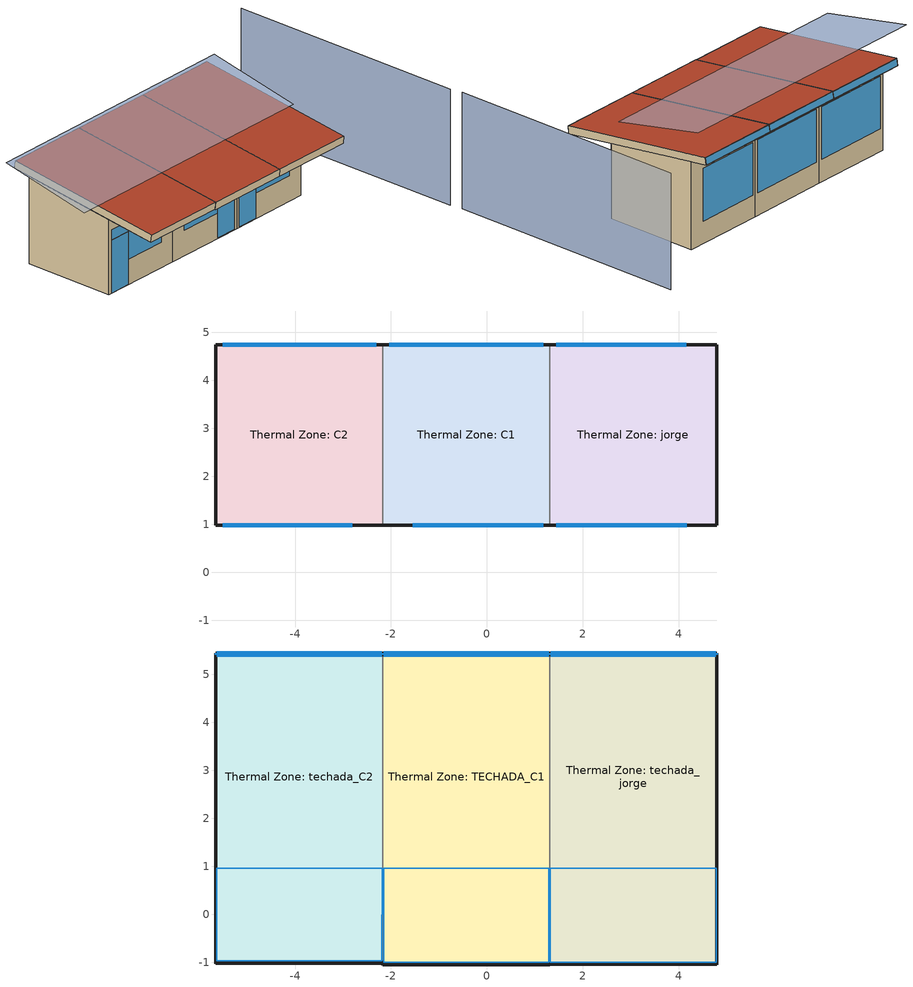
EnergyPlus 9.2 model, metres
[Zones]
Thermal Zone: C1
 floor ground (ExtSlabCarpet 4in ClimateZone 1-8): 1.31,4.74 1.31,0.98 -2.17,0.98 -2.17,4.74 z0
 wall outside (ASHRAE 189.1-2009 ExtWall Mass ClimateZone 5): 1.31,4.74 -2.17,4.74 z0:3.5; -2.17,0.98 1.31,0.98 z0:3
 wall to Thermal Zone: jorge (Interior Wall): 1.31,4.74,3.5 1.31,0.98,3 1.31,0.98,0 1.31,4.74,0
 wall to Thermal Zone: C2 (Interior Wall): -2.17,4.74,3.5 -2.17,4.74,0 -2.17,0.98,0 -2.17,0.98,3
 window (ASHRAE 189.1-2009 ExtWindow ClimateZone 4-5): 1.17,4.74 -2.03,4.74 z0.9:3; -1.53,0.98 1.17,0.98 z2.14:2.54; -1.55,0.98 0.25,0.98 z1.02:2.12
 window (ASHRAE 189.1-2009 ExtWindow ClimateZone 10): 0.27,0.98 1.17,0.98 z0.02:2.12
Thermal Zone: C2
 floor ground (ExtSlabCarpet 4in ClimateZone 1-8): -2.17,4.74 -2.17,0.98 -5.65,0.98 -5.65,4.74 z0
 wall outside (ASHRAE 189.1-2009 ExtWall Mass ClimateZone 5): -2.17,4.74 -5.65,4.74 z0:3.5; -5.65,0.98 -2.17,0.98 z0:3; -5.65,4.74,3.5 -5.65,4.74,0 -5.65,0.98,0 -5.65,0.98,3
 window (ASHRAE 189.1-2009 ExtWindow ClimateZone 4-5): -2.31,4.74 -5.51,4.74 z0.9:3; -5.51,0.98 -2.81,0.98 z2.14:2.54; -4.59,0.98 -2.81,0.98 z1.02:2.12
 window (ASHRAE 189.1-2009 ExtWindow ClimateZone 11): -5.51,0.98 -4.61,0.98 z0.02:2.12
Thermal Zone: jorge
 floor ground (ExtSlabCarpet 4in ClimateZone 1-8): 4.79,4.74 4.79,0.98 1.31,0.98 1.31,4.74 z0
 wall outside (ASHRAE 189.1-2009 ExtWall Mass ClimateZone 5): 4.79,4.74 1.31,4.74 z0:3.5; 1.31,0.98 4.79,0.98 z0:3; 4.79,4.74,3.5 4.79,0.98,3 4.79,0.98,0 4.79,4.74,0
 window (ASHRAE 189.1-2009 ExtWindow ClimateZone 4-5): 4.15,4.74 1.45,4.74 z0.9:3; 1.45,0.98 4.15,0.98 z2.14:2.54; 2.37,0.98 4.17,0.98 z1.02:2.12
 window (ASHRAE 189.1-2009 ExtWindow ClimateZone 12): 1.45,0.98 2.35,0.98 z0.02:2.12
Thermal Zone: TECHADA_C1
 floor ground (ExtSlabCarpet 4in ClimateZone 1-8): 1.31,5.44,3.59 1.31,4.74,3.5 -2.17,4.74,3.5 -2.17,5.44,3.59; 1.31,0.98,3 1.31,-1.02,2.73 -2.17,-1.02,2.73 -2.17,0.98,3
 floor to Thermal Zone: C1 (Interior Floor): 1.31,4.74,3.5 1.31,0.98,3 -2.17,0.98,3 -2.17,4.74,3.5
 wall outside (ASHRAE 189.1-2009 ExtWall Mass ClimateZone 5): 1.31,5.4,3.89 1.31,5.44,3.59 -2.17,5.44,3.59 -2.17,5.4,3.89; -2.17,-1.06,3.03 -2.17,-1.02,2.73 1.31,-1.02,2.73 1.31,-1.06,3.03
 wall to Thermal Zone: techada_jorge (Interior Wall): 1.31,5.4,3.89 1.31,-1.06,3.03 1.31,-1.02,2.73 1.31,5.44,3.59
 wall to Thermal Zone: techada_C2 (Interior Wall): -2.17,5.4,3.89 -2.17,5.44,3.59 -2.17,-0.99,2.74 -2.17,-1.03,3.04
 window (ASHRAE 189.1-2009 ExtWindow ClimateZone 4-5): 1.29,5.41,3.87 1.29,5.44,3.61 -2.15,5.44,3.61 -2.15,5.41,3.87
 roof outside (ASHRAE 189.1-2009 ExtRoof IEAD ClimateZone 2-5): 1.31,-1.06,3.03 1.31,5.4,3.89 -2.17,5.4,3.89 -2.17,-1.06,3.03
 skylight inside (ASHRAE 189.1-2009 ExtWindow ClimateZone 7): 1.29,0.96,3 1.29,-1,2.74 -2.15,-1,2.74 -2.15,0.96,3
Thermal Zone: techada_C2
 floor ground (ExtSlabCarpet 4in ClimateZone 1-8): -2.17,5.44,3.59 -2.17,4.74,3.5 -5.65,4.74,3.5 -5.65,5.44,3.59; -2.17,0.98,3 -2.17,-0.99,2.74 -5.65,-0.99,2.74 -5.65,0.98,3
 floor to Thermal Zone: C2 (Interior Floor): -2.17,4.74,3.5 -2.17,0.98,3 -5.65,0.98,3 -5.65,4.74,3.5
 wall outside (ASHRAE 189.1-2009 ExtWall Mass ClimateZone 5): -2.17,5.4,3.89 -2.17,5.44,3.59 -5.65,5.44,3.59 -5.65,5.4,3.89; -5.65,5.4,3.89 -5.65,5.44,3.59 -5.65,-0.99,2.74 -5.65,-1.03,3.04; -5.65,-1.03,3.04 -5.65,-0.99,2.74 -2.17,-0.99,2.74 -2.17,-1.03,3.04
 window (ASHRAE 189.1-2009 ExtWindow ClimateZone 4-5): -2.19,5.41,3.87 -2.19,5.44,3.61 -5.63,5.44,3.61 -5.63,5.41,3.87
 roof outside (ASHRAE 189.1-2009 ExtRoof IEAD ClimateZone 2-5): -2.17,-1.03,3.04 -2.17,5.4,3.89 -5.65,5.4,3.89 -5.65,-1.03,3.04
 skylight inside (ASHRAE 189.1-2009 ExtWindow ClimateZone 8): -2.18,0.96,3 -2.19,-0.97,2.74 -5.63,-0.97,2.74 -5.63,0.96,3
Thermal Zone: techada_jorge
 floor ground (ExtSlabCarpet 4in ClimateZone 1-8): 4.79,5.44,3.59 4.79,4.74,3.5 1.31,4.74,3.5 1.31,5.44,3.59; 4.79,0.98,3 4.79,-1.02,2.73 1.31,-1.02,2.73 1.31,0.98,3
 floor to Thermal Zone: jorge (Interior Floor): 4.79,4.74,3.5 4.79,0.98,3 1.31,0.98,3 1.31,4.74,3.5
 wall outside (ASHRAE 189.1-2009 ExtWall Mass ClimateZone 5): 4.79,5.4,3.89 4.79,-1.06,3.03 4.79,-1.02,2.73 4.79,5.44,3.59; 4.79,5.4,3.89 4.79,5.44,3.59 1.31,5.44,3.59 1.31,5.4,3.89; 1.31,-1.06,3.03 1.31,-1.02,2.73 4.79,-1.02,2.73 4.79,-1.06,3.03
 window (ASHRAE 189.1-2009 ExtWindow ClimateZone 4-5): 4.77,5.41,3.87 4.77,5.44,3.61 1.33,5.44,3.61 1.33,5.41,3.87
 roof outside (ASHRAE 189.1-2009 ExtRoof IEAD ClimateZone 2-5): 4.79,-1.06,3.03 4.79,5.4,3.89 1.31,5.4,3.89 1.31,-1.06,3.03
 skylight inside (ASHRAE 189.1-2009 ExtWindow ClimateZone 9): 4.78,0.96,3 4.78,-1,2.74 1.32,-1,2.74 1.32,0.96,3
shading: 7.67,-3.57 7.67,6.26 z0:4.64; 4.44,4.73,4.52 4.44,1.02,3.75 -6.94,1.02,3.75 -6.92,4.73,4.52
[Building]
Building 1
[Site:Location]
Temixco: Latitude {deg}=18.85; Longitude {deg}=-99.14; Time Zone {hr}=-6; Elevation {m}=1280
[Material] Thermal Absorptance=0.9
Name | Roughness | Thickness {m} | Conductivity {W/m-K} | Density {kg/m3} | Specific Heat {J/kg-K} | Solar Absorptance | Visible Absorptance
1/2IN Gypsum | Smooth | 0.0127 | 0.16 | 784.9 | 830 | 0.4 | 0.4
1IN Stucco | Smooth | 0.0253 | 0.6918 | 1858 | 837 | 0.92 | 0.92
8IN Concrete HW | MediumRough | 0.2033 | 1.7296 | 2243 | 837 | 0.65 | 0.65
F16 Acoustic tile | MediumSmooth | 0.0191 | 0.06 | 368 | 590 | 0.3 | 0.3
G01a 19mm gypsum board | MediumSmooth | 0.019 | 0.16 | 800 | 1090 | 0.4 | 0.4
M11 100mm lightweight concrete | MediumRough | 0.1016 | 0.53 | 1280 | 840 | 0.5 | 0.5
MAT-CC05 4 HW CONCRETE | Rough | 0.1016 | 1.311 | 2240 | 836.8 | 0.85 | 0.85
Metal Decking | MediumSmooth | 0.0015 | 45.006 | 7680 | 418.4 | 0.6 | 0.6
Roof Insulation [21] | MediumRough | 0.2105 | 0.049 | 265 | 836.8 | 0.7 | 0.7
Roof Membrane | VeryRough | 0.0095 | 0.16 | 1121.29 | 1460 | 0.7 | 0.7
Wall Insulation [40] | MediumRough | 0.0794 | 0.0432 | 91 | 837 | 0.5 | 0.5
[Material:AirGap]
Name | Thermal Resistance {m2-K/W}
F04 Wall air space resistance | 0.15
F05 Ceiling air space resistance | 0.18
[Material:NoMass]
CP02 CARPET PAD: Roughness=Smooth; Thermal Resistance {m2-K/W}=0.1; Thermal Absorptance=0.9; Solar Absorptance=0.8; Visible Absorptance=0.8
[WindowMaterial:Glazing] Optical Data Type=SpectralAverage; Thickness {m}=0.003; Back Side Solar Reflectance at Normal Incidence=0; Back Side Visible Reflectance at Normal Incidence=0; Infrared Transmittance at Normal Incidence=0; Dirt Correction Factor for Solar and Visible Transmittance=1; Solar Diffusing=No
Name | Solar Transmittance at Normal Incidence | Front Side Solar Reflectance at Normal Incidence | Visible Transmittance at Normal Incidence | Front Side Visible Reflectance at Normal Incidence | Front Side Infrared Hemispherical Emissivity | Back Side Infrared Hemispherical Emissivity | Conductivity {W/m-K}
Theoretical Glass [167] | 0.2374 | 0.7126 | 0.2512 | 0.6988 | 0.985 | 0.985 | 2.1073
Theoretical Glass [207] | 0.3311 | 0.6189 | 0.44 | 0.51 | 0.9 | 0.9 | 0.0133
[Construction]
ASHRAE 189.1-2009 ExtRoof IEAD ClimateZone 2-5: Roof Membrane, Roof Insulation [21], Metal Decking
ASHRAE 189.1-2009 ExtWall Mass ClimateZone 5: 1IN Stucco, 8IN Concrete HW, Wall Insulation [40], 1/2IN Gypsum
ASHRAE 189.1-2009 ExtWindow ClimateZone 10; ASHRAE 189.1-2009 ExtWindow ClimateZone 11; ASHRAE 189.1-2009 ExtWindow ClimateZone 12; ASHRAE 189.1-2009 ExtWindow ClimateZone 7; ASHRAE 189.1-2009 ExtWindow ClimateZone 8; ASHRAE 189.1-2009 ExtWindow ClimateZone 9: Theoretical Glass [167]
ASHRAE 189.1-2009 ExtWindow ClimateZone 4-5: Theoretical Glass [207]
ExtSlabCarpet 4in ClimateZone 1-8: MAT-CC05 4 HW CONCRETE, CP02 CARPET PAD
Interior Floor: F16 Acoustic tile, F05 Ceiling air space resistance, M11 100mm lightweight concrete
Interior Wall: G01a 19mm gypsum board, F04 Wall air space resistance, G01a 19mm gypsum board
[Zone]
Thermal Zone: C1; Thermal Zone: C2; Thermal Zone: jorge; Thermal Zone: TECHADA_C1; Thermal Zone: techada_C2; Thermal Zone: techada_jorge
